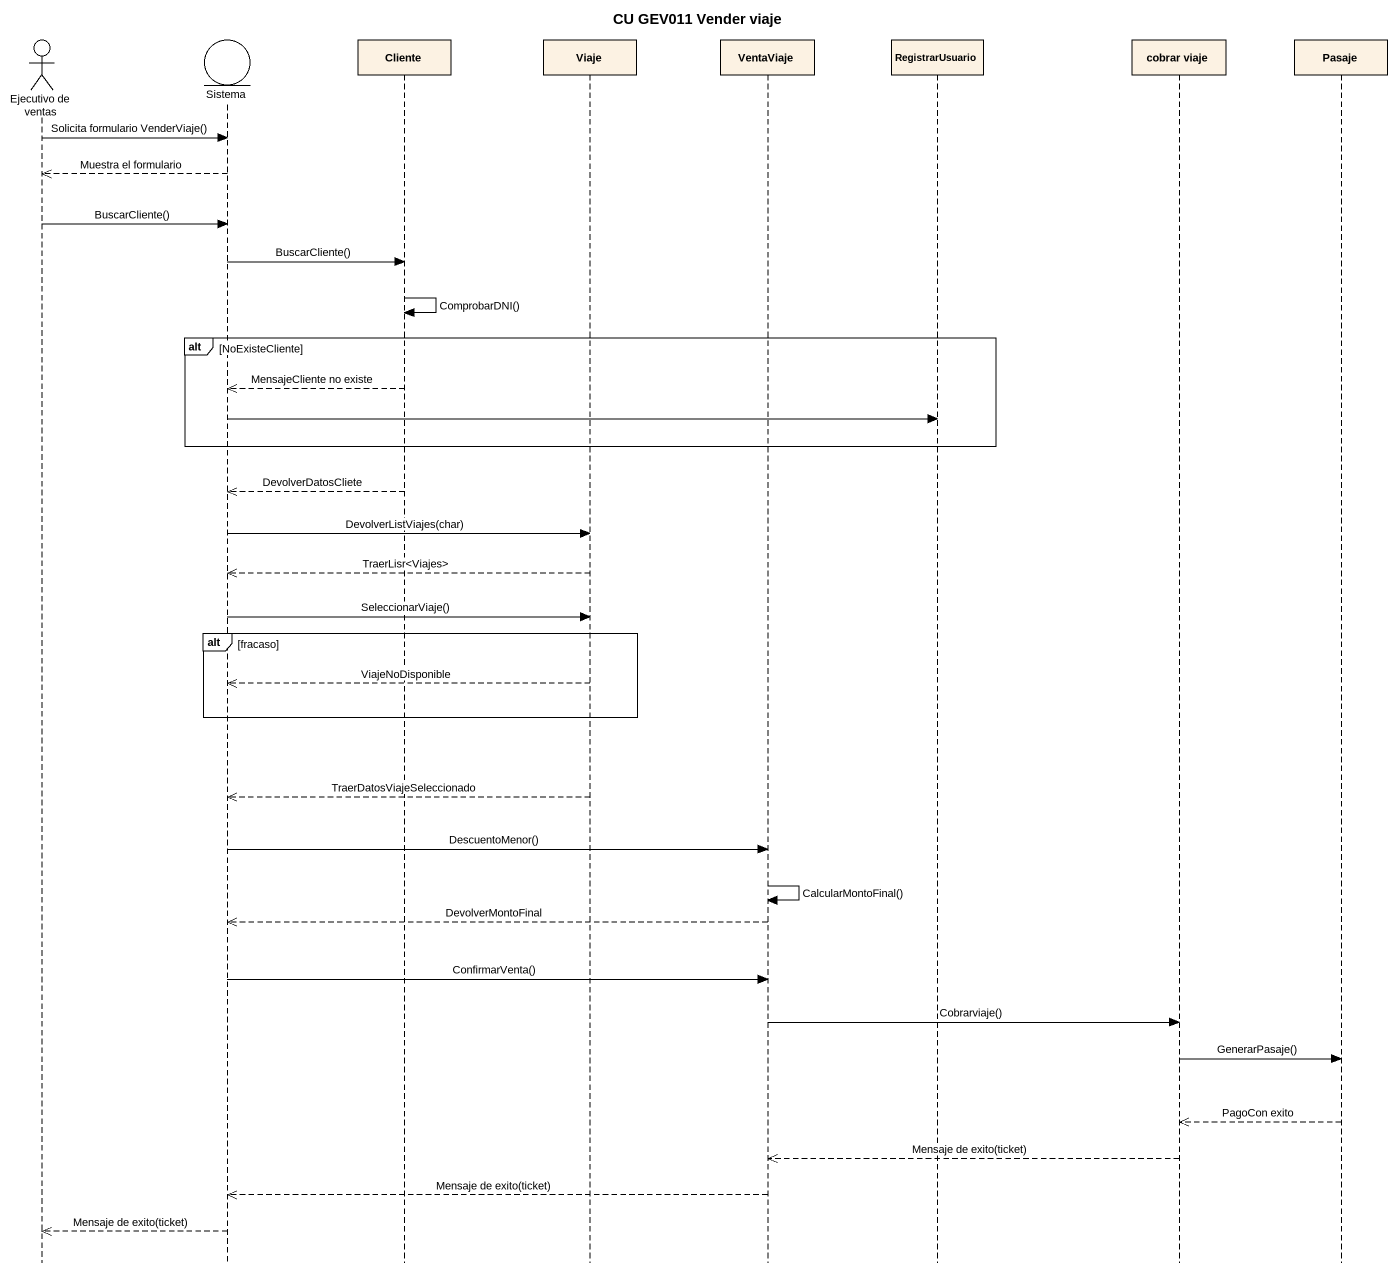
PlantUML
@startuml
title CU GEV011 Vender viaje
hide footbox
actor "Ejecutivo de ventas" as Ejecutivo_de_ventas
entity Sistema
participant Cliente
participant Viaje
participant VentaViaje
participant RegistrarUsuario
participant "cobrar viaje" as cobrar_viaje
participant Pasaje

Ejecutivo_de_ventas -> Sistema : Solicita formulario VenderViaje()
Sistema -->> Ejecutivo_de_ventas : Muestra el formulario
Ejecutivo_de_ventas -> Sistema : BuscarCliente()
Sistema -> Cliente : BuscarCliente()
Cliente -> Cliente : ComprobarDNI()
alt NoExisteCliente
  Cliente -->> Sistema : MensajeCliente no existe
  Sistema -> RegistrarUsuario
end
Cliente -->> Sistema : DevolverDatosCliete
Sistema -> Viaje : DevolverListViajes(char)
Viaje -->> Sistema : TraerLisr<Viajes>
Sistema -> Viaje : SeleccionarViaje()
alt fracaso
  Viaje -->> Sistema : ViajeNoDisponible
end
Viaje -->> Sistema : TraerDatosViajeSeleccionado
Sistema -> VentaViaje : DescuentoMenor()
VentaViaje -> VentaViaje : CalcularMontoFinal()
VentaViaje -->> Sistema : DevolverMontoFinal
Sistema -> VentaViaje : ConfirmarVenta()
VentaViaje -> cobrar_viaje : Cobrarviaje()
cobrar_viaje -> Pasaje : GenerarPasaje()
Pasaje -->> cobrar_viaje : PagoCon exito
cobrar_viaje -->> VentaViaje : Mensaje de exito(ticket)
VentaViaje -->> Sistema : Mensaje de exito(ticket)
Sistema -->> Ejecutivo_de_ventas : Mensaje de exito(ticket)
@enduml
